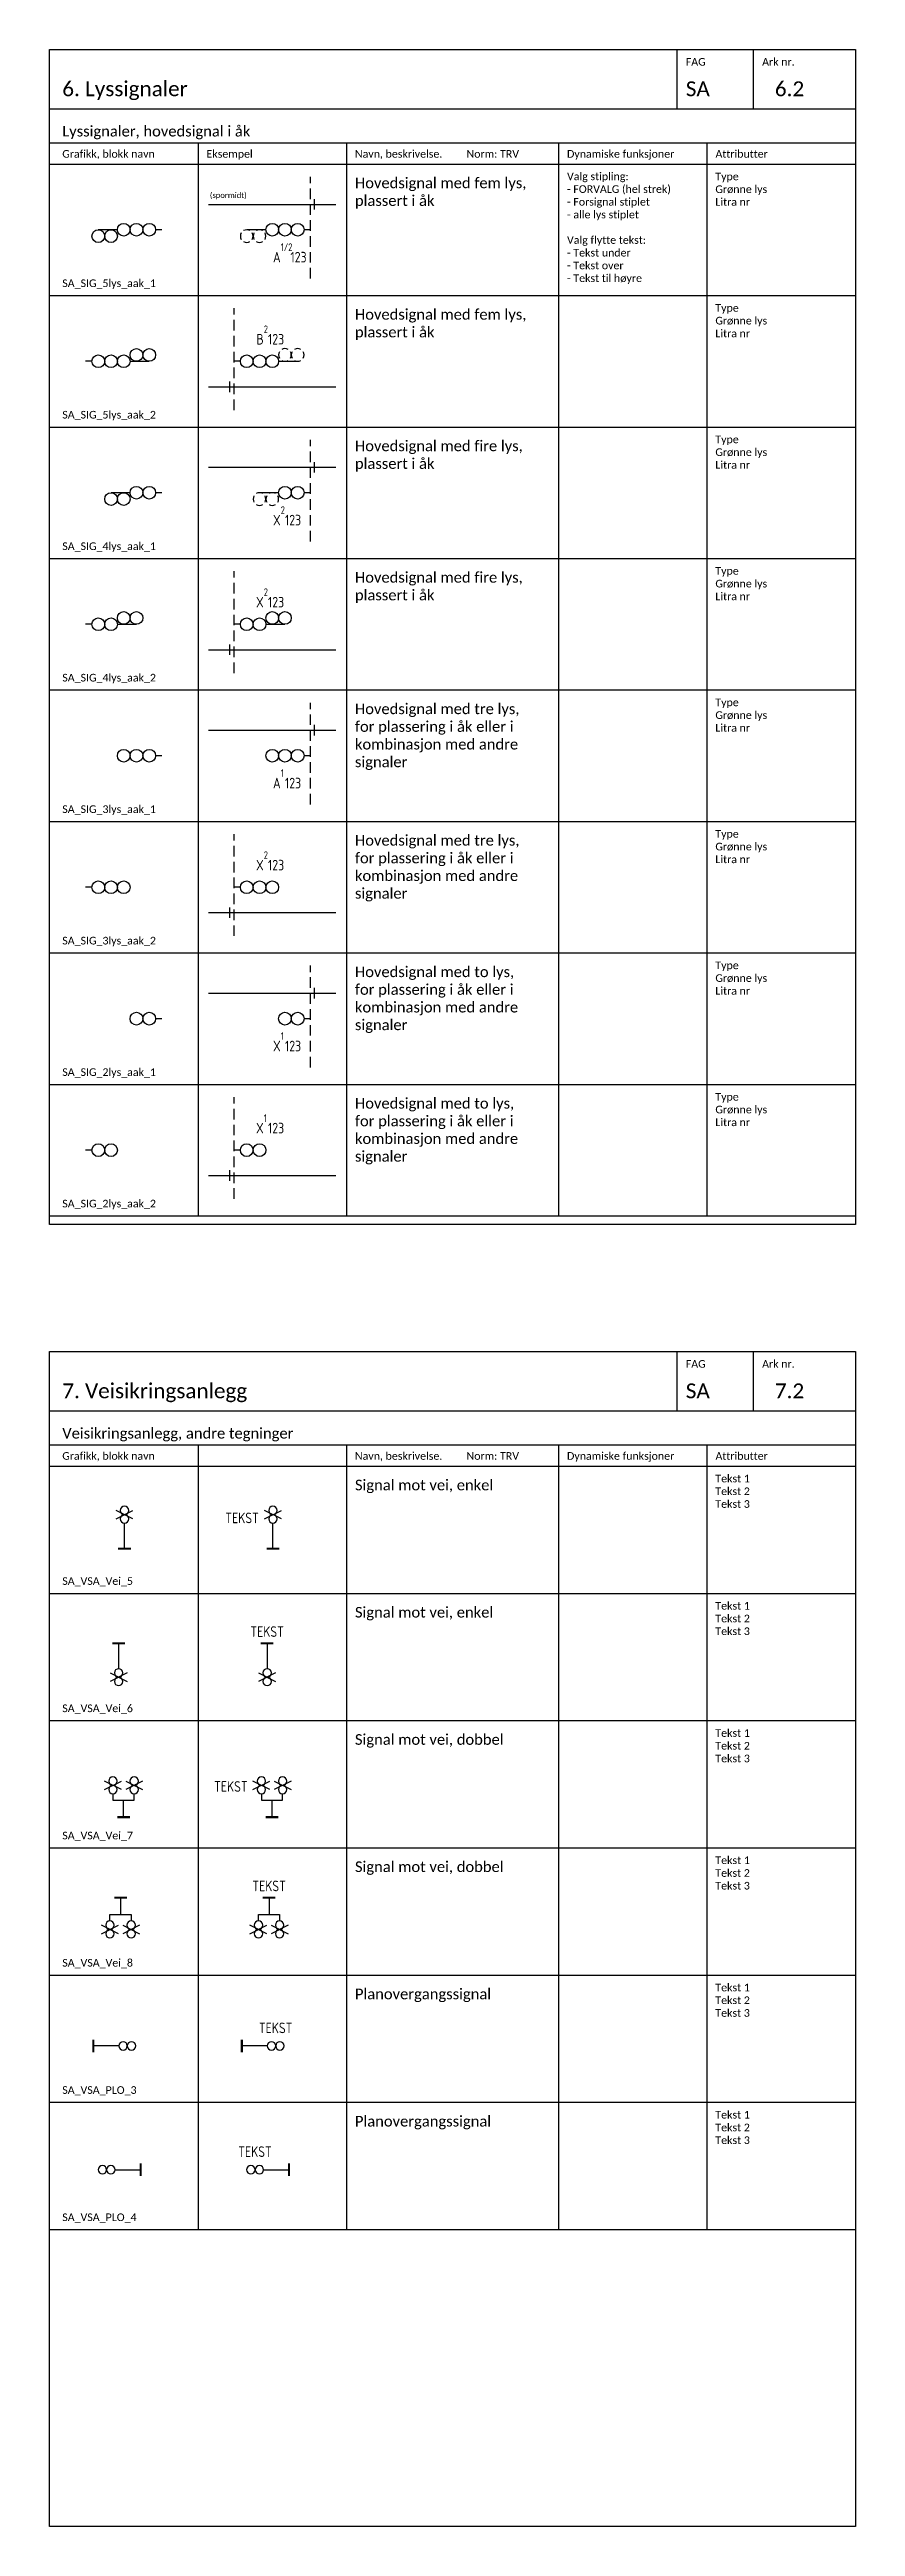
# Model space of a CAD drawing. Header units: millimetres. Extents: x -210 to 2500, y -2763 to 277.
# Drawn here: x 210 to 400, y -1842 to -1258 of the extents above; entities that cross this region are included whole.
import ezdxf
from ezdxf.enums import TextEntityAlignment as Align

# ---------------------------------------------------------------- set-up
doc = ezdxf.new("R2010")
doc.units = ezdxf.units.MM
doc.linetypes.add('HIDDEN_Signal', pattern=[3.75, 2.5, -1.25])
for name, color, linetype in [('RAMME', 5, 'Continuous'), ('RAMME SYMBOLER', 4, 'Continuous'), ('RAMME TEKST', 7, 'Continuous'), ('SIG-Signaler', 2, 'Continuous'), ('SIG-SPOR enlinje', 5, 'Continuous'), ('SIG-Sporavsnitt', 2, 'Continuous'), ('SIG-STIPLET', 5, 'HIDDEN_Signal'), ('SIG_ATT_Tekst18', 4, 'Continuous'), ('SIG_ATT_Tekst25', 2, 'Continuous')]:
    doc.layers.add(name, color=color, linetype=linetype)
doc.styles.add('Calibri', font='calibri.ttf')
doc.styles.add('ISOCP', font='isocp.shx', dxfattribs={"width": 0.9})

# ---------------------------------------------------------------- blocks, each defined once
blk = doc.blocks.new('SA_VSA_PLO_4')
at = {"color": 0, "linetype": 'ByBlock', "lineweight": -2}
for points in [[(-8, 0, 1), (-10, 0, 1), (-8, 0, 1)], [(-6, 0, 1), (-8, 0, 1), (-6, 0, 1)]]:
    blk.add_lwpolyline(points, format="xyb", dxfattribs=at)
blk.add_lwpolyline([(-6, 0), (0, 0)], dxfattribs=at)
for points, const_width in [([(0, -1.5), (0, 1.5)], 0.5), ([(0, 1.5), (0, -1.5)], 0.15)]:
    blk.add_lwpolyline(points, dxfattribs=dict(at, const_width=const_width))
at = {"layer": 'SIG_ATT_Tekst25', "linetype": 'ByBlock', "lineweight": -2, "style": 'ISOCP', "width": 0.9}
for tag, p in [('TEKST1', (-8.03, 3)), ('TEKST3', (-8, -5))]:
    blk.add_attdef(tag, text='', height=2.5, dxfattribs=at).set_placement(p, align=Align.CENTER)
blk.add_attdef('TEKST2', (2, -1.31), '', height=2.5, dxfattribs=at)
blk = doc.blocks.new('SA_VSA_PLO_3')
at = {"color": 0, "linetype": 'ByBlock', "lineweight": -2}
for points, const_width in [([(0, -1.5), (0, 1.5)], 0.5), ([(0, 1.5), (0, -1.5)], 0.15)]:
    blk.add_lwpolyline(points, dxfattribs=dict(at, const_width=const_width))
blk.add_lwpolyline([(6, 0), (0, 0)], dxfattribs=at)
for points in [[(8, 0, 1), (6, 0, 1), (8, 0, 1)], [(10, 0, 1), (8, 0, 1), (10, 0, 1)]]:
    blk.add_lwpolyline(points, format="xyb", dxfattribs=at)
at = {"layer": 'SIG_ATT_Tekst25', "linetype": 'ByBlock', "lineweight": -2, "style": 'ISOCP', "width": 0.9}
blk.add_attdef('TEKST2', text='', height=2.5, dxfattribs=at).set_placement((-2.27, -1.2), align=Align.RIGHT)
for tag, p in [('TEKST1', (7.98, 3)), ('TEKST3', (8.01, -5))]:
    blk.add_attdef(tag, text='', height=2.5, dxfattribs=at).set_placement(p, align=Align.CENTER)
blk = doc.blocks.new('SA_VSA_Vei_5')
at = {"color": 0, "linetype": 'ByBlock', "lineweight": -2}
for points in [[(2, 7), (-2, 9)], [(-2, 7), (2, 9)], [(0, 0), (0, 6)]]:
    blk.add_lwpolyline(points, dxfattribs=at)
for points in [[(1, 9, 1), (-1, 9, 1), (1, 9, 1)], [(1, 7, 1), (-1, 7, 1), (1, 7, 1)]]:
    blk.add_lwpolyline(points, format="xyb", dxfattribs=at)
for points, const_width in [([(-1.5, 0), (1.5, 0)], 0.5), ([(1.5, 0), (-1.5, 0)], 0.15)]:
    blk.add_lwpolyline(points, dxfattribs=dict(at, const_width=const_width))
at = {"layer": 'SIG_ATT_Tekst25', "linetype": 'ByBlock', "lineweight": -2, "style": 'ISOCP', "width": 0.9}
blk.add_attdef('TEKST1', text='', height=2.5, dxfattribs=at).set_placement((-3.33, 6), align=Align.RIGHT)
blk.add_attdef('TEKST2', (3.25, 6), '', height=2.5, dxfattribs=at)
blk.add_attdef('TEKST3', text='', height=2.5, dxfattribs=at).set_placement((0.01, -3.5), align=Align.CENTER)
blk = doc.blocks.new('SA_VSA_Vei_7')
at = {"color": 0, "linetype": 'ByBlock', "lineweight": -2}
for points in [[(-4.5, 6.5), (-0.5, 8.5)], [(-0.5, 6.5), (-4.5, 8.5)], [(0.5, 8.5), (4.5, 6.5)], [(4.5, 8.5), (0.5, 6.5)], [(-2.5, 5.5), (-2.5, 4)], [(-2.5, 4), (2.5, 4)], [(0, 0), (0, 4)], [(2.5, 4), (2.5, 5.5)]]:
    blk.add_lwpolyline(points, dxfattribs=at)
for points in [[(-1.5, 8.5, 1), (-3.5, 8.5, 1), (-1.5, 8.5, 1)], [(-1.5, 6.5, 1), (-3.5, 6.5, 1), (-1.5, 6.5, 1)], [(3.5, 8.5, 1), (1.5, 8.5, 1), (3.5, 8.5, 1)], [(3.5, 6.5, 1), (1.5, 6.5, 1), (3.5, 6.5, 1)]]:
    blk.add_lwpolyline(points, format="xyb", dxfattribs=at)
for const_width in [0.5, 0.15]:
    blk.add_lwpolyline([(1.5, 0), (-1.5, 0)], dxfattribs=dict(at, const_width=const_width))
at = {"layer": 'SIG_ATT_Tekst25', "linetype": 'ByBlock', "lineweight": -2, "style": 'ISOCP', "width": 0.9}
blk.add_attdef('TEKST1', text='', height=2.5, dxfattribs=at).set_placement((-5.75, 6), align=Align.RIGHT)
blk.add_attdef('TEKST2', (5.9, 6), '', height=2.5, dxfattribs=at)
at = {"layer": 'SIG_ATT_Tekst25', "linetype": 'ByBlock', "lineweight": -2, "style": 'ISOCP', "width": 0.9, "flags": 4}
blk.add_attdef('TEKST3', text='', height=2.5, dxfattribs=at).set_placement((0.02, -3.5), align=Align.CENTER)
blk = doc.blocks.new('SA_VSA_Vei_6')
at = {"color": 0, "linetype": 'ByBlock', "lineweight": -2}
for points, const_width in [([(-1.5, 0), (1.5, 0)], 0.5), ([(1.5, 0), (-1.5, 0)], 0.15)]:
    blk.add_lwpolyline(points, dxfattribs=dict(at, const_width=const_width))
for points in [[(0, 0), (0, -6)], [(2, -7), (-2, -9)], [(-2, -7), (2, -9)]]:
    blk.add_lwpolyline(points, dxfattribs=at)
for points in [[(1, -7, 1), (-1, -7, 1), (1, -7, 1)], [(1, -9, 1), (-1, -9, 1), (1, -9, 1)]]:
    blk.add_lwpolyline(points, format="xyb", dxfattribs=at)
at = {"layer": 'SIG_ATT_Tekst25', "linetype": 'ByBlock', "lineweight": -2, "style": 'ISOCP', "width": 0.9}
blk.add_attdef('TEKST1', text='', height=2.5, dxfattribs=at).set_placement((0, 1.5), align=Align.CENTER)
blk.add_attdef('TEKST2', text='', height=2.5, dxfattribs=at).set_placement((-2.98, -10), align=Align.RIGHT)
blk.add_attdef('TEKST3', (3.05, -10), '', height=2.5, dxfattribs=at)
blk = doc.blocks.new('SA_VSA_Vei_8')
at = {"color": 0, "linetype": 'ByBlock', "lineweight": -2}
for points, const_width in [([(-1.5, 0), (1.5, 0)], 0.5), ([(1.5, 0), (-1.5, 0)], 0.15)]:
    blk.add_lwpolyline(points, dxfattribs=dict(at, const_width=const_width))
for points in [[(0, 0), (0, -4)], [(-2.5, -4), (2.5, -4)], [(-2.5, -5.5), (-2.5, -4)], [(2.5, -4), (2.5, -5.5)], [(-0.5, -8.5), (-4.5, -6.5)], [(-4.5, -8.5), (-0.5, -6.5)], [(0.5, -6.5), (4.5, -8.5)], [(4.5, -6.5), (0.5, -8.5)]]:
    blk.add_lwpolyline(points, dxfattribs=at)
for points in [[(-1.5, -6.5, 1), (-3.5, -6.5, 1), (-1.5, -6.5, 1)], [(3.5, -6.5, 1), (1.5, -6.5, 1), (3.5, -6.5, 1)], [(-1.5, -8.5, 1), (-3.5, -8.5, 1), (-1.5, -8.5, 1)], [(3.5, -8.5, 1), (1.5, -8.5, 1), (3.5, -8.5, 1)]]:
    blk.add_lwpolyline(points, format="xyb", dxfattribs=at)
at = {"layer": 'SIG_ATT_Tekst25', "linetype": 'ByBlock', "lineweight": -2, "style": 'ISOCP', "width": 0.9}
blk.add_attdef('TEKST1', text='', height=2.5, dxfattribs=at).set_placement((0.02, 1.5), align=Align.CENTER)
blk.add_attdef('TEKST2', text='', height=2.5, dxfattribs=at).set_placement((-5.73, -8), align=Align.RIGHT)
blk.add_attdef('TEKST3', (5.81, -8), '', height=2.5, dxfattribs=at)
blk = doc.blocks.new('*U570')
at = {"color": 0, "linetype": 'ByBlock'}
for p, q in [((-10.5, 0), (-15, 0)), ((0, 0), (-1.5, 0))]:
    blk.add_line(p, q, dxfattribs=at)
for centre in [(-15, -1.5), (-12, -1.5), (-9, 0), (-6, 0), (-3, 0)]:
    blk.add_circle(centre, 1.5, dxfattribs=at)
at = {"layer": 'SIG_ATT_Tekst18', "style": 'ISOCP', "width": 0.9}
blk.add_attdef('G', (-7, -5), '', height=1.8, dxfattribs=at)
at = {"layer": 'SIG_ATT_Tekst25', "style": 'ISOCP', "width": 0.9}
blk.add_attdef('Type', text='', height=2.5, dxfattribs=at).set_placement((-7, -7.7), align=Align.RIGHT)
blk.add_attdef('Litra', (-6, -7.7), '', height=2.5, dxfattribs=at)
blk = doc.blocks.new('*U571')
at = {"color": 0, "linetype": 'ByBlock'}
for p, q in [((-10.5, 0), (-15, 0)), ((0, 0), (-1.5, 0))]:
    blk.add_line(p, q, dxfattribs=at)
for centre in [(-9, 0), (-6, 0), (-3, 0)]:
    blk.add_circle(centre, 1.5, dxfattribs=at)
at = {"color": 0, "linetype": 'ByBlock', "lineweight": -2}
for centre, start, end in [((-15, -1.5), 60, 120), ((-12, -1.5), 60, 120), ((-15, -1.5), 150, 210), ((-15, -1.5), 240, 300), ((-15, -1.5), 330, 30), ((-12, -1.5), 150, 210), ((-12, -1.5), 240, 300), ((-12, -1.5), 330, 30)]:
    blk.add_arc(centre, 1.5, start, end, dxfattribs=at)
at = {"layer": 'SIG_ATT_Tekst18', "style": 'ISOCP', "width": 0.9}
blk.add_attdef('G', (-7, -5), '', height=1.8, dxfattribs=at)
at = {"layer": 'SIG_ATT_Tekst25', "style": 'ISOCP', "width": 0.9}
blk.add_attdef('Type', text='', height=2.5, dxfattribs=at).set_placement((-7, -7.7), align=Align.RIGHT)
blk.add_attdef('Litra', (-6, -7.7), '', height=2.5, dxfattribs=at)
blk = doc.blocks.new('*U573')
blk.add_line((1.5, 0), (0, 0))
at = {"color": 0, "linetype": 'ByBlock'}
blk.add_line((10.5, 0), (15, 0), dxfattribs=at)
for centre in [(3, 0), (6, 0), (9, 0), (12, 1.5), (15, 1.5)]:
    blk.add_circle(centre, 1.5, dxfattribs=at)
at = {"layer": 'SIG_ATT_Tekst18', "style": 'ISOCP', "width": 0.9}
blk.add_attdef('G', (7, 6.65), '', height=1.8, dxfattribs=at)
at = {"layer": 'SIG_ATT_Tekst25', "style": 'ISOCP', "width": 0.9}
blk.add_attdef('Type', text='', height=2.5, dxfattribs=at).set_placement((7, 3.95), align=Align.RIGHT)
blk.add_attdef('Litra', (8, 3.95), '', height=2.5, dxfattribs=at)
blk = doc.blocks.new('*U572')
blk.add_line((1.5, 0), (0, 0))
at = {"color": 0, "linetype": 'ByBlock'}
blk.add_line((10.5, 0), (15, 0), dxfattribs=at)
for centre in [(3, 0), (6, 0), (9, 0)]:
    blk.add_circle(centre, 1.5, dxfattribs=at)
at = {"color": 0, "linetype": 'ByBlock', "lineweight": -2}
for centre, start, end in [((12, 1.5), 150, 210), ((12, 1.5), 60, 120), ((12, 1.5), 240, 300), ((12, 1.5), 330, 30), ((15, 1.5), 150, 210), ((15, 1.5), 60, 120), ((15, 1.5), 240, 300), ((15, 1.5), 330, 30)]:
    blk.add_arc(centre, 1.5, start, end, dxfattribs=at)
at = {"layer": 'SIG_ATT_Tekst18', "style": 'ISOCP', "width": 0.9}
blk.add_attdef('G', (7, 6.65), '', height=1.8, dxfattribs=at)
at = {"layer": 'SIG_ATT_Tekst25', "style": 'ISOCP', "width": 0.9}
blk.add_attdef('Type', text='', height=2.5, dxfattribs=at).set_placement((7, 3.95), align=Align.RIGHT)
blk.add_attdef('Litra', (8, 3.95), '', height=2.5, dxfattribs=at)
blk = doc.blocks.new('*U574')
at = {"color": 0, "linetype": 'ByBlock'}
for p, q in [((-7.5, 0), (-12, 0)), ((0, 0), (-1.5, 0))]:
    blk.add_line(p, q, dxfattribs=at)
for centre in [(-6, 0), (-3, 0)]:
    blk.add_circle(centre, 1.5, dxfattribs=at)
at = {"color": 0, "linetype": 'ByBlock', "lineweight": -2}
for centre, start, end in [((-12, -1.5), 60, 120), ((-9, -1.5), 60, 120), ((-12, -1.5), 150, 210), ((-12, -1.5), 240, 300), ((-12, -1.5), 330, 30), ((-9, -1.5), 150, 210), ((-9, -1.5), 240, 300), ((-9, -1.5), 330, 30)]:
    blk.add_arc(centre, 1.5, start, end, dxfattribs=at)
at = {"layer": 'SIG_ATT_Tekst18', "style": 'ISOCP', "width": 0.9}
blk.add_attdef('G', (-7, -5), '', height=1.8, dxfattribs=at)
at = {"layer": 'SIG_ATT_Tekst25', "style": 'ISOCP', "width": 0.9}
blk.add_attdef('Type', text='', height=2.5, dxfattribs=at).set_placement((-7, -7.7), align=Align.RIGHT)
blk.add_attdef('Litra', (-6, -7.7), '', height=2.5, dxfattribs=at)
blk = doc.blocks.new('*U584')
blk.add_line((1.5, 0), (0, 0))
at = {"color": 0, "linetype": 'ByBlock'}
blk.add_line((7.5, 0), (12, 0), dxfattribs=at)
for centre in [(3, 0), (6, 0), (9, 1.5), (12, 1.5)]:
    blk.add_circle(centre, 1.5, dxfattribs=at)
at = {"layer": 'SIG_ATT_Tekst18', "style": 'ISOCP', "width": 0.9}
blk.add_attdef('G', (7, 6.65), '', height=1.8, dxfattribs=at)
at = {"layer": 'SIG_ATT_Tekst25', "style": 'ISOCP', "width": 0.9}
blk.add_attdef('Type', text='', height=2.5, dxfattribs=at).set_placement((7, 3.95), align=Align.RIGHT)
blk.add_attdef('Litra', (8, 3.95), '', height=2.5, dxfattribs=at)
blk = doc.blocks.new('*U576')
at = {"color": 0, "linetype": 'ByBlock'}
blk.add_line((0, 0), (-1.5, 0), dxfattribs=at)
for centre in [(-9, 0), (-6, 0), (-3, 0)]:
    blk.add_circle(centre, 1.5, dxfattribs=at)
at = {"layer": 'SIG_ATT_Tekst18', "style": 'ISOCP', "width": 0.9}
blk.add_attdef('G', (-7, -5), '', height=1.8, dxfattribs=at)
at = {"layer": 'SIG_ATT_Tekst25', "style": 'ISOCP', "width": 0.9}
blk.add_attdef('Type', text='', height=2.5, dxfattribs=at).set_placement((-7, -7.7), align=Align.RIGHT)
blk.add_attdef('Litra', (-6, -7.7), '', height=2.5, dxfattribs=at)
blk = doc.blocks.new('*U578')
blk.add_line((1.5, 0), (0, 0))
at = {"color": 0, "linetype": 'ByBlock'}
for centre in [(3, 0), (6, 0), (9, 0)]:
    blk.add_circle(centre, 1.5, dxfattribs=at)
at = {"layer": 'SIG_ATT_Tekst18', "style": 'ISOCP', "width": 0.9}
blk.add_attdef('G', (7, 6.65), '', height=1.8, dxfattribs=at)
at = {"layer": 'SIG_ATT_Tekst25', "style": 'ISOCP', "width": 0.9}
blk.add_attdef('Type', text='', height=2.5, dxfattribs=at).set_placement((7, 3.95), align=Align.RIGHT)
blk.add_attdef('Litra', (8, 3.95), '', height=2.5, dxfattribs=at)
blk = doc.blocks.new('*U580')
at = {"color": 0, "linetype": 'ByBlock'}
blk.add_line((0, 0), (-1.5, 0), dxfattribs=at)
for centre in [(-6, 0), (-3, 0)]:
    blk.add_circle(centre, 1.5, dxfattribs=at)
at = {"layer": 'SIG_ATT_Tekst18', "style": 'ISOCP', "width": 0.9}
blk.add_attdef('G', (-7, -5), '', height=1.8, dxfattribs=at)
at = {"layer": 'SIG_ATT_Tekst25', "style": 'ISOCP', "width": 0.9}
blk.add_attdef('Type', text='', height=2.5, dxfattribs=at).set_placement((-7, -7.7), align=Align.RIGHT)
blk.add_attdef('Litra', (-6, -7.7), '', height=2.5, dxfattribs=at)
blk = doc.blocks.new('*U582')
blk.add_line((1.5, 0), (0, 0))
at = {"color": 0, "linetype": 'ByBlock'}
for centre in [(3, 0), (6, 0)]:
    blk.add_circle(centre, 1.5, dxfattribs=at)
at = {"layer": 'SIG_ATT_Tekst18', "style": 'ISOCP', "width": 0.9}
blk.add_attdef('G', (7, 6.65), '', height=1.8, dxfattribs=at)
at = {"layer": 'SIG_ATT_Tekst25', "style": 'ISOCP', "width": 0.9}
blk.add_attdef('Type', text='', height=2.5, dxfattribs=at).set_placement((7, 3.95), align=Align.RIGHT)
blk.add_attdef('Litra', (8, 3.95), '', height=2.5, dxfattribs=at)
blk = doc.blocks.new('*U575')
at = {"color": 0, "linetype": 'ByBlock'}
for p, q in [((-7.5, 0), (-12, 0)), ((0, 0), (-1.5, 0))]:
    blk.add_line(p, q, dxfattribs=at)
for centre in [(-12, -1.5), (-9, -1.5), (-6, 0), (-3, 0)]:
    blk.add_circle(centre, 1.5, dxfattribs=at)
at = {"layer": 'SIG_ATT_Tekst18', "style": 'ISOCP', "width": 0.9}
blk.add_attdef('G', (-7, -5), '', height=1.8, dxfattribs=at)
at = {"layer": 'SIG_ATT_Tekst25', "style": 'ISOCP', "width": 0.9}
blk.add_attdef('Type', text='', height=2.5, dxfattribs=at).set_placement((-7, -7.7), align=Align.RIGHT)
blk.add_attdef('Litra', (-6, -7.7), '', height=2.5, dxfattribs=at)
blk = doc.blocks.new('*U585')
blk.add_line((1.5, 0), (0, 0))
at = {"color": 0, "linetype": 'ByBlock'}
blk.add_line((7.5, 0), (12, 0), dxfattribs=at)
for centre in [(3, 0), (6, 0), (9, 1.5), (12, 1.5)]:
    blk.add_circle(centre, 1.5, dxfattribs=at)
at = {"layer": 'SIG_ATT_Tekst18', "style": 'ISOCP', "width": 0.9}
blk.add_attdef('G', (7, 6.65), '', height=1.8, dxfattribs=at)
at = {"layer": 'SIG_ATT_Tekst25', "style": 'ISOCP', "width": 0.9}
blk.add_attdef('Type', text='', height=2.5, dxfattribs=at).set_placement((7, 3.95), align=Align.RIGHT)
blk.add_attdef('Litra', (8, 3.95), '', height=2.5, dxfattribs=at)
blk = doc.blocks.new('*U577')
at = {"color": 0, "linetype": 'ByBlock'}
blk.add_line((0, 0), (-1.5, 0), dxfattribs=at)
for centre in [(-9, 0), (-6, 0), (-3, 0)]:
    blk.add_circle(centre, 1.5, dxfattribs=at)
at = {"layer": 'SIG_ATT_Tekst18', "style": 'ISOCP', "width": 0.9}
blk.add_attdef('G', (-7, -5), '', height=1.8, dxfattribs=at)
at = {"layer": 'SIG_ATT_Tekst25', "style": 'ISOCP', "width": 0.9}
blk.add_attdef('Type', text='', height=2.5, dxfattribs=at).set_placement((-7, -7.7), align=Align.RIGHT)
blk.add_attdef('Litra', (-6, -7.7), '', height=2.5, dxfattribs=at)
blk = doc.blocks.new('*U579')
blk.add_line((1.5, 0), (0, 0))
at = {"color": 0, "linetype": 'ByBlock'}
for centre in [(3, 0), (6, 0), (9, 0)]:
    blk.add_circle(centre, 1.5, dxfattribs=at)
at = {"layer": 'SIG_ATT_Tekst18', "style": 'ISOCP', "width": 0.9}
blk.add_attdef('G', (7, 6.65), '', height=1.8, dxfattribs=at)
at = {"layer": 'SIG_ATT_Tekst25', "style": 'ISOCP', "width": 0.9}
blk.add_attdef('Type', text='', height=2.5, dxfattribs=at).set_placement((7, 3.95), align=Align.RIGHT)
blk.add_attdef('Litra', (8, 3.95), '', height=2.5, dxfattribs=at)
blk = doc.blocks.new('*U581')
at = {"color": 0, "linetype": 'ByBlock'}
blk.add_line((0, 0), (-1.5, 0), dxfattribs=at)
for centre in [(-6, 0), (-3, 0)]:
    blk.add_circle(centre, 1.5, dxfattribs=at)
at = {"layer": 'SIG_ATT_Tekst18', "style": 'ISOCP', "width": 0.9}
blk.add_attdef('G', (-7, -5), '', height=1.8, dxfattribs=at)
at = {"layer": 'SIG_ATT_Tekst25', "style": 'ISOCP', "width": 0.9}
blk.add_attdef('Type', text='', height=2.5, dxfattribs=at).set_placement((-7, -7.7), align=Align.RIGHT)
blk.add_attdef('Litra', (-6, -7.7), '', height=2.5, dxfattribs=at)
blk = doc.blocks.new('*U583')
blk.add_line((1.5, 0), (0, 0))
at = {"color": 0, "linetype": 'ByBlock'}
for centre in [(3, 0), (6, 0)]:
    blk.add_circle(centre, 1.5, dxfattribs=at)
at = {"layer": 'SIG_ATT_Tekst18', "style": 'ISOCP', "width": 0.9}
blk.add_attdef('G', (7, 6.65), '', height=1.8, dxfattribs=at)
at = {"layer": 'SIG_ATT_Tekst25', "style": 'ISOCP', "width": 0.9}
blk.add_attdef('Type', text='', height=2.5, dxfattribs=at).set_placement((7, 3.95), align=Align.RIGHT)
blk.add_attdef('Litra', (8, 3.95), '', height=2.5, dxfattribs=at)
blk = doc.blocks.new('SA_Avsnitt_grense')
at = {"color": 0, "linetype": 'ByBlock', "lineweight": -2}
blk.add_line((0, -1.25), (0, 1.25), dxfattribs=at)
at = {"color": 0, "linetype": 'ByBlock', "lineweight": -2, "const_width": 0.16}
blk.add_lwpolyline([(0, -1.25), (0, 1.25)], dxfattribs=at)

msp = doc.modelspace()

# ---------------------------------------------------------------- linework, layer by layer
at = {"layer": 'RAMME'}
for p, q in [((210, -1272), (400, -1272)), ((210, -1579), (400, -1579))]:
    msp.add_line(p, q, dxfattribs=at)
for points in [[(400, -1535), (210, -1535), (210, -1258), (400, -1258)], [(400, -1842), (210, -1842), (210, -1565), (400, -1565)]]:
    msp.add_lwpolyline(points, close=True, dxfattribs=at)
at = {"layer": 'RAMME SYMBOLER'}
for p, q in [((358, -1272), (358, -1258)), ((376, -1272), (376, -1258)), ((210, -1280), (400, -1280)), ((245, -1280), (245, -1533)), ((280, -1280), (280, -1533)), ((330, -1280), (330, -1533)), ((365, -1280), (365, -1533)), ((210, -1285), (400, -1285)), ((210, -1316), (400, -1316)), ((210, -1347), (400, -1347)), ((210, -1378), (400, -1378)), ((210, -1409), (400, -1409)), ((210, -1440), (400, -1440)), ((210, -1471), (400, -1471)), ((210, -1502), (400, -1502)), ((210, -1533), (400, -1533)), ((358, -1579), (358, -1565)), ((376, -1579), (376, -1565)), ((210, -1587), (400, -1587)), ((245, -1587), (245, -1772)), ((280, -1587), (280, -1772)), ((330, -1587), (330, -1772)), ((365, -1587), (365, -1772)), ((210, -1592), (400, -1592)), ((210, -1622), (400, -1622)), ((210, -1652), (400, -1652)), ((210, -1682), (400, -1682)), ((210, -1712), (400, -1712)), ((210, -1742), (400, -1742)), ((210, -1772), (400, -1772))]:
    msp.add_line(p, q, dxfattribs=at)
at = {"layer": 'SIG-SPOR enlinje'}
for p, q in [((247.5, -1294.5), (277.5, -1294.5)), ((247.5, -1337.5), (277.5, -1337.5)), ((247.5, -1356.5), (277.5, -1356.5)), ((247.5, -1399.5), (277.5, -1399.5)), ((247.5, -1418.5), (277.5, -1418.5)), ((247.5, -1461.5), (277.5, -1461.5)), ((247.5, -1480.5), (277.5, -1480.5)), ((247.5, -1523.5), (277.5, -1523.5))]:
    msp.add_line(p, q, dxfattribs=at)
at = {"layer": 'SIG-STIPLET'}
for p, q in [((271.5, -1312), (271.5, -1288)), ((253.5, -1343), (253.5, -1319)), ((271.5, -1374), (271.5, -1350)), ((253.5, -1405), (253.5, -1381)), ((253.5, -1405), (253.5, -1381)), ((271.5, -1436), (271.5, -1412)), ((253.5, -1467), (253.5, -1443)), ((253.5, -1467), (253.5, -1443)), ((271.5, -1498), (271.5, -1474)), ((253.5, -1529), (253.5, -1505)), ((253.5, -1529), (253.5, -1505))]:
    msp.add_line(p, q, dxfattribs=at)

# ---------------------------------------------------------------- block references
at = {"layer": 'SIG-Signaler'}
for name, p in [('*U570', (236.5, -1300.5)), ('*U573', (218.5, -1331.5)), ('*U575', (236.5, -1362.5)), ('*U585', (218.5, -1393.5)), ('*U577', (236.5, -1424.5)), ('*U579', (218.5, -1455.5)), ('*U581', (236.5, -1486.5)), ('*U583', (218.5, -1517.5)), ('SA_VSA_Vei_5', (227.674, -1611.457)), ('SA_VSA_Vei_6', (226.295, -1633.759)), ('SA_VSA_Vei_7', (227.451, -1674.772)), ('SA_VSA_Vei_8', (226.747, -1693.734)), ('SA_VSA_PLO_3', (220.327, -1728.697)), ('SA_VSA_PLO_4', (231.466, -1757.879))]:
    msp.add_blockref(name, p, dxfattribs=at)
for name, p, values in [('*U571', (271.5, -1300.5), {'Type': 'A', 'G': '1/2', 'Litra': ' 123'}), ('*U572', (253.5, -1331.5), {'Type': 'B', 'G': '2', 'Litra': '123'}), ('*U574', (271.5, -1362.5), {'Type': 'X', 'G': '2', 'Litra': '123'}), ('*U584', (253.5, -1393.5), {'Type': 'X', 'G': '2', 'Litra': '123'}), ('*U576', (271.5, -1424.5), {'Type': 'A', 'G': '1', 'Litra': '123'}), ('*U578', (253.5, -1455.5), {'Type': 'X', 'G': '2', 'Litra': '123'}), ('*U580', (271.5, -1486.5), {'Type': 'X', 'G': '1', 'Litra': '123'}), ('*U582', (253.5, -1517.5), {'Type': 'X', 'G': '1', 'Litra': '123'}), ('SA_VSA_Vei_5', (262.674, -1611.457), {'TEKST1': 'TEKST'}), ('SA_VSA_Vei_6', (261.295, -1633.759), {'TEKST1': 'TEKST'}), ('SA_VSA_Vei_7', (262.451, -1674.772), {'TEKST1': 'TEKST'}), ('SA_VSA_Vei_8', (261.747, -1693.734), {'TEKST1': 'TEKST'}), ('SA_VSA_PLO_3', (255.327, -1728.697), {'TEKST1': 'TEKST'}), ('SA_VSA_PLO_4', (266.466, -1757.879), {'TEKST1': 'TEKST'})]:
    msp.add_blockref(name, p, dxfattribs=at).add_auto_attribs(values)
at = {"layer": 'SIG-Sporavsnitt'}
for p in [(272.5, -1294.5), (252.5, -1337.5), (272.5, -1356.5), (252.5, -1399.5), (272.5, -1418.5), (252.5, -1461.5), (272.5, -1480.5), (252.5, -1523.5)]:
    msp.add_blockref('SA_Avsnitt_grense', p, dxfattribs=at)

# ---------------------------------------------------------------- texts
at = {"layer": 'RAMME TEKST', "linetype": 'ByBlock', "style": 'Calibri'}
for s, height, p in [('FAG', 1.8, (360, -1261.8)), ('Ark nr.', 1.8, (378, -1261.8)), ('6. Lyssignaler', 3.5, (213, -1269)), ('SA', 3.5, (360, -1269)), ('6.2', 3.5, (381, -1269)), ('Lyssignaler, hovedsignal i åk', 2.5, (213, -1278.5)), ('Grafikk, blokk navn', 1.8, (213, -1283.5)), ('Eksempel', 1.8, (247, -1283.5)), ('Navn, beskrivelse.         Norm: TRV', 1.8, (282, -1283.5)), ('Dynamiske funksjoner', 1.8, (332, -1283.5)), ('Attributter', 1.8, (367, -1283.5)), ('(spormidt)', 1.3, (247.795, -1293)), ('SA_SIG_5lys_aak_1', 1.8, (213, -1314)), ('SA_SIG_5lys_aak_2', 1.8, (213, -1345)), ('SA_SIG_4lys_aak_1', 1.8, (213, -1376)), ('SA_SIG_4lys_aak_2', 1.8, (213, -1407)), ('SA_SIG_3lys_aak_1', 1.8, (213, -1438)), ('SA_SIG_3lys_aak_2', 1.8, (213, -1469)), ('SA_SIG_2lys_aak_1', 1.8, (213, -1500)), ('SA_SIG_2lys_aak_2', 1.8, (213, -1531)), ('FAG', 1.8, (360, -1568.8)), ('Ark nr.', 1.8, (378, -1568.8)), ('7. Veisikringsanlegg', 3.5, (213, -1576)), ('SA', 3.5, (360, -1576)), ('7.2', 3.5, (381, -1576)), ('Veisikringsanlegg, andre tegninger', 2.5, (213, -1585.5)), ('Grafikk, blokk navn', 1.8, (213, -1590.5)), ('Navn, beskrivelse.         Norm: TRV', 1.8, (282, -1590.5)), ('Dynamiske funksjoner', 1.8, (332, -1590.5)), ('Attributter', 1.8, (367, -1590.5)), ('SA_VSA_Vei_5', 1.8, (213, -1620)), ('SA_VSA_Vei_6', 1.8, (213, -1650)), ('SA_VSA_Vei_7', 1.8, (213, -1680)), ('SA_VSA_Vei_8', 1.8, (213, -1710)), ('SA_VSA_PLO_3', 1.8, (213, -1740)), ('SA_VSA_PLO_4', 1.8, (213, -1770))]:
    msp.add_text(s, height=height, dxfattribs=at).set_placement(p)
at = {"layer": 'RAMME TEKST', "linetype": 'ByBlock', "attachment_point": 1, "style": 'Calibri'}
for s, insert, char_height, width in [('Hovedsignal med fem lys,\\Pplassert i åk', (282, -1288.2), 2.5, 46), ('Valg stipling:\\P- FORVALG (hel strek)\\P- Forsignal stiplet\\P- alle lys stiplet\\P\\PValg flytte tekst:\\P- Tekst under\\P- Tekst over\\P- Tekst til høyre', (332, -1287), 1.8, 33), ('Hovedsignal med fem lys,\\Pplassert i åk', (282, -1319.2), 2.5, 46), ('Hovedsignal med fire lys,\\Pplassert i åk', (282, -1350.2), 2.5, 46), ('Hovedsignal med fire lys,\\Pplassert i åk', (282, -1381.2), 2.5, 46), ('Hovedsignal med tre lys,\\Pfor plassering i åk eller i kombinasjon med andre signaler', (282, -1412.2), 2.5, 46), ('Hovedsignal med tre lys,\\Pfor plassering i åk eller i kombinasjon med andre signaler', (282, -1443.2), 2.5, 46), ('Hovedsignal med to lys,\\Pfor plassering i åk eller i kombinasjon med andre signaler', (282, -1474.2), 2.5, 46), ('Hovedsignal med to lys,\\Pfor plassering i åk eller i kombinasjon med andre signaler', (282, -1505.2), 2.5, 46), ('Signal mot vei, enkel', (282, -1595.2), 2.5, 46), ('Signal mot vei, enkel', (282, -1625.2), 2.5, 46), ('Signal mot vei, dobbel', (282, -1655.2), 2.5, 46), ('Signal mot vei, dobbel', (282, -1685.2), 2.5, 46), ('Planovergangssignal', (282, -1715.2), 2.5, 46), ('Planovergangssignal', (282, -1745.2), 2.5, 46)]:
    msp.add_mtext(s, dxfattribs=dict(at, insert=insert, char_height=char_height, width=width))
at = {"layer": 'RAMME TEKST', "linetype": 'ByBlock', "lineweight": -2, "char_height": 1.8, "width": 26.77885, "attachment_point": 1, "style": 'Calibri'}
for s, insert in [('Type \\PGrønne lys\\PLitra nr', (366.971, -1287.025)), ('Type \\PGrønne lys\\PLitra nr', (366.971, -1318.025)), ('Type \\PGrønne lys\\PLitra nr', (366.971, -1349.025)), ('Type \\PGrønne lys\\PLitra nr', (366.971, -1380.025)), ('Type \\PGrønne lys\\PLitra nr', (366.971, -1411.025)), ('Type \\PGrønne lys\\PLitra nr', (366.971, -1442.025)), ('Type \\PGrønne lys\\PLitra nr', (366.971, -1473.025)), ('Type \\PGrønne lys\\PLitra nr', (366.971, -1504.025)), ('Tekst 1\\PTekst 2\\PTekst 3', (366.971, -1594.025)), ('Tekst 1\\PTekst 2\\PTekst 3', (366.971, -1624.025)), ('Tekst 1\\PTekst 2\\PTekst 3', (366.971, -1654.025)), ('Tekst 1\\PTekst 2\\PTekst 3', (366.971, -1684.025)), ('Tekst 1\\PTekst 2\\PTekst 3', (366.971, -1714.025)), ('Tekst 1\\PTekst 2\\PTekst 3', (366.971, -1744.025))]:
    msp.add_mtext(s, dxfattribs=dict(at, insert=insert))

doc.saveas('drawing.dxf')
